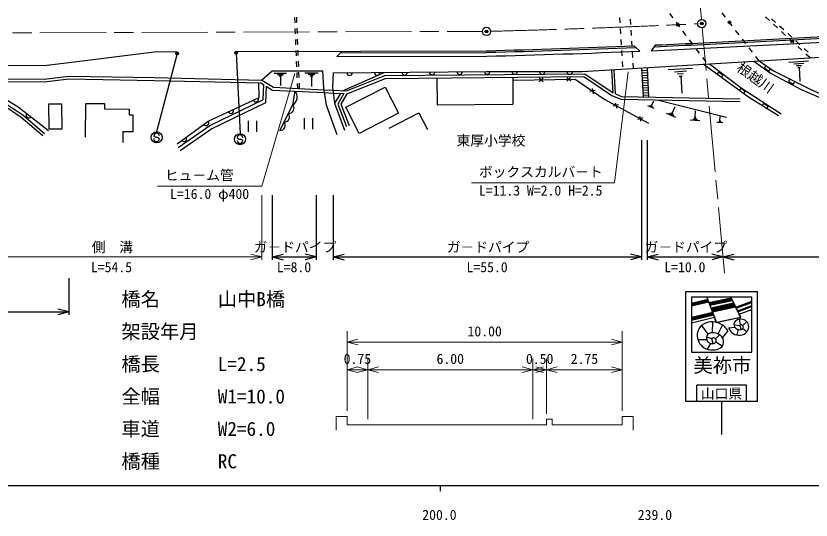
# Model space of a CAD drawing. Units: millimetres, scale not verified, with parts at other scales. Extents: x 40000 to 680000, y 20000 to 380000.
# Drawn here: x 190885 to 335382, y 198715 to 290312 of the extents above; entities that cross this region are included whole.
import ezdxf
from ezdxf.enums import TextEntityAlignment as Align

# ---------------------------------------------------------------- set-up
doc = ezdxf.new("R2010")
doc.units = ezdxf.units.MM
doc.header["$LTSCALE"] = 1000
doc.header["$PDMODE"] = 32
doc.header["$PDSIZE"] = 500
doc.linetypes.add('CHAIN', pattern=[18.5, 12, -1.5, 3.5, -1.5])
for name, color, linetype, lineweight in [('S-BGD', 7, 'Continuous', 25), ('S-BMK', 2, 'CHAIN', 13), ('S-BMK-SRVR', 3, 'Continuous', 25), ('S-STR-HTXT', 7, 'Continuous', 13), ('S-STR-STRC', 7, 'Continuous', 25), ('S-TTL-BAND', 7, 'Continuous', 25)]:
    doc.layers.add(name, color=color, linetype=linetype, lineweight=lineweight)
doc.layers.add('S-OTRS', color=6, linetype='Continuous')
doc.styles.add('ＭＳ ゴシック', font='')
doc.styles.get('ＭＳ ゴシック').set_extended_font_data('MS Gothic')

msp = doc.modelspace()

# ---------------------------------------------------------------- linework, layer by layer
at = {"layer": 'S-BGD'}
for p, q in [((309640, 290748), (310241, 289949)), ((319851, 290071), (319242, 290865)), ((241511, 290040), (241552, 289041)), ((241950, 289093), (241909, 290092)), ((300569, 290023), (300628, 289025)), ((302648, 288737), (302590, 289735)), ((310842, 289149), (311443, 288350)), ((321067, 288483), (320459, 289277)), ((327069, 290148), (327808, 289473)), ((328929, 289126), (328191, 289801)), ((241592, 288041), (241633, 287042)), ((242031, 287095), (241991, 288094)), ((300686, 288027), (300745, 287028)), ((302765, 286741), (302707, 287739)), ((312044, 287551), (312645, 286752)), ((315837, 285429), (367839, 288139)), ((315853, 285129), (368092, 287852)), ((315853, 285129), (367855, 287839)), ((322283, 286896), (321675, 287689)), ((328546, 288799), (329284, 288124)), ((330405, 287777), (329667, 288452)), ((315890, 284430), (368682, 287181)), ((315890, 284430), (367891, 287140)), ((330022, 287450), (330760, 286775)), ((331882, 286428), (331143, 287102)), ((241674, 286043), (241715, 285044)), ((242113, 285097), (242072, 286096)), ((300804, 286030), (300862, 285032)), ((302882, 284744), (302824, 285742)), ((303221, 284866), (304262, 283908)), ((307120, 285029), (306312, 283994)), ((313246, 285953), (313847, 285153)), ((323500, 285308), (322892, 286102)), ((331499, 286101), (332237, 285426)), ((333358, 285079), (332620, 285753)), ((332975, 284751), (333713, 284077)), ((200523, 281858), (216017, 283806)), ((216017, 283806), (220167, 283819)), ((230731, 283852), (276407, 283993)), ((241756, 284045), (241797, 283046)), ((242195, 283098), (242154, 284097)), ((250201, 283912), (249192, 282909)), ((249898, 283611), (276408, 283693)), ((300921, 284034), (300979, 283035)), ((302999, 282747), (302941, 283746)), ((314448, 284354), (315049, 283555)), ((324716, 283720), (324108, 284514)), ((334834, 283729), (334096, 284404)), ((334451, 283402), (335190, 282728)), ((196025, 281313), (200523, 281858)), ((241838, 282046), (241878, 281047)), ((242277, 281100), (242236, 282099)), ((249192, 282909), (276410, 282993)), ((301038, 282037), (301096, 281039)), ((315650, 282756), (316251, 281956)), ((324985, 282076), (328144, 279866)), ((325932, 282133), (325324, 282927)), ((331355, 281904), (334920, 282120)), ((181025, 281416), (196025, 281313)), ((237463, 280322), (246596, 280351)), ((246596, 280351), (246750, 277157)), ((299413, 276323), (299199, 280514)), ((299822, 276148), (299598, 280534)), ((303117, 280751), (303058, 281749)), ((304583, 280840), (304839, 275587)), ((304605, 280390), (305603, 280451)), ((305581, 280900), (305841, 275573)), ((309420, 280548), (313809, 280814)), ((316919, 281587), (322691, 277251)), ((327183, 281278), (326897, 280867)), ((326897, 280867), (327718, 280297)), ((327718, 280297), (328004, 280707)), ((332268, 281601), (334051, 281709)), ((332735, 281272), (333627, 281326)), ((332980, 280929), (333425, 280956)), ((333203, 280942), (333354, 278447)), ((181032, 278916), (196001, 278813)), ((235533, 278666), (237463, 280322)), ((237840, 279916), (240078, 279916)), ((238399, 279692), (239518, 279692)), ((238679, 279468), (239239, 279468)), ((238819, 279244), (239099, 279244)), ((238959, 279244), (238959, 277678)), ((241919, 280048), (241960, 279049)), ((242358, 279102), (242317, 280101)), ((243389, 279948), (245834, 279948)), ((244000, 279704), (245223, 279704)), ((244306, 279459), (244917, 279459)), ((244459, 279214), (244764, 279214)), ((244611, 279214), (244611, 277503)), ((248517, 279952), (248399, 277392)), ((250206, 276723), (257788, 280035)), ((250944, 276687), (257934, 279467)), ((251028, 276182), (258032, 278968)), ((257934, 279467), (294238, 279793)), ((258032, 278968), (294087, 279292)), ((267394, 279052), (267438, 274175)), ((281168, 279176), (281211, 274299)), ((285980, 279053), (286699, 278358)), ((286687, 279065), (285992, 278346)), ((290979, 279137), (291698, 278442)), ((291686, 279149), (290991, 278430)), ((294087, 279292), (299173, 275881)), ((294238, 279793), (299413, 276323)), ((304627, 279941), (305625, 280001)), ((304649, 279491), (305647, 279552)), ((304671, 279042), (305669, 279102)), ((310544, 280176), (312738, 280309)), ((311119, 279770), (312216, 279837)), ((311420, 279348), (311969, 279381)), ((311694, 279365), (311880, 276292)), ((318559, 280110), (318265, 279706)), ((319367, 279521), (318559, 280110)), ((319073, 279117), (319367, 279521)), ((328144, 279866), (333553, 276937)), ((181034, 278416), (196029, 278313)), ((196029, 278313), (200533, 278858)), ((200533, 278858), (216033, 278606)), ((216033, 278606), (235385, 278170)), ((235385, 278170), (235882, 277861)), ((235882, 277861), (235764, 275076)), ((236369, 277559), (236241, 274529)), ((242001, 278050), (242039, 277123)), ((242440, 277103), (242399, 278102)), ((304693, 278592), (305691, 278653)), ((304715, 278143), (305713, 278203)), ((304736, 277693), (305735, 277754)), ((331529, 278829), (331304, 278382)), ((331304, 278382), (332197, 277932)), ((332197, 277932), (332422, 278379)), ((246750, 277157), (247279, 274131)), ((246797, 276890), (248477, 276807)), ((246885, 276385), (248544, 276304)), ((248399, 277392), (248789, 274474)), ((248477, 276807), (250944, 276687)), ((248544, 276304), (250471, 276209)), ((249844, 276240), (248789, 274474)), ((250471, 276209), (249405, 274302)), ((251028, 276182), (249956, 274262)), ((250829, 273708), (257998, 277353)), ((257998, 277353), (260405, 272619)), ((296166, 276752), (295183, 276567)), ((295582, 277151), (295767, 276168)), ((299822, 276148), (300950, 275663)), ((304758, 277244), (305757, 277304)), ((304780, 276794), (305778, 276855)), ((304802, 276345), (305800, 276405)), ((322600, 277165), (322306, 276761)), ((323408, 276576), (322600, 277165)), ((322691, 277251), (329937, 272543)), ((323114, 276172), (323408, 276576)), ((333553, 276937), (342636, 272984)), ((226106, 270393), (235764, 275076)), ((299173, 275881), (299625, 275688)), ((299625, 275688), (300842, 275165)), ((300842, 275165), (322497, 274742)), ((300950, 275663), (322506, 275241)), ((304824, 275895), (305822, 275956)), ((306438, 274089), (306785, 274895)), ((307392, 275037), (320028, 271918)), ((196896, 274333), (199195, 274342)), ((196915, 269733), (196896, 274333)), ((199195, 274342), (199214, 269742)), ((203558, 268292), (203577, 274398)), ((203577, 274398), (206993, 274387)), ((206993, 274387), (206990, 273408)), ((206990, 273408), (211448, 273394)), ((211448, 273394), (211445, 272365)), ((236241, 274529), (226461, 269787)), ((247279, 274131), (249188, 268747)), ((248789, 274474), (250621, 269571)), ((249405, 274302), (250969, 270221)), ((249956, 274262), (251436, 270400)), ((253236, 268974), (250829, 273708)), ((267438, 274175), (281211, 274299)), ((300404, 274179), (299445, 273897)), ((299784, 274517), (300066, 273558)), ((306864, 273495), (305713, 273992)), ((306626, 273735), (306050, 273983)), ((306532, 273912), (306244, 274036)), ((306510, 274058), (306366, 274120)), ((310173, 272712), (310676, 273879)), ((326728, 274412), (326463, 273988)), ((327576, 273882), (326728, 274412)), ((327310, 273458), (327576, 273882)), ((211445, 272365), (212138, 272363)), ((212138, 272363), (212129, 269270)), ((243257, 271753), (243257, 269753)), ((244757, 271753), (244757, 269753)), ((260405, 272619), (253236, 268974)), ((258710, 269940), (264112, 272730)), ((264112, 272730), (265680, 269694)), ((304795, 271786), (303835, 271503)), ((304174, 272124), (304456, 271165)), ((310790, 271852), (309123, 272571)), ((310446, 272199), (309612, 272558)), ((310309, 272455), (309892, 272635)), ((310277, 272667), (310068, 272757)), ((314541, 271643), (314099, 271667)), ((314440, 271826), (314219, 271838)), ((314330, 271832), (314397, 273069)), ((318820, 271263), (318862, 272033)), ((220352, 266376), (226106, 270393)), ((233107, 271224), (233107, 269224)), ((234607, 271224), (234607, 269224)), ((315185, 271254), (313417, 271349)), ((314753, 271454), (313869, 271502)), ((319353, 270902), (318252, 270962)), ((319083, 271027), (318533, 271057)), ((318952, 271145), (318676, 271160)), ((318889, 271259), (318751, 271266)), ((199214, 269742), (196915, 269733)), ((210294, 269276), (210288, 267290)), ((212129, 269270), (210294, 269276)), ((226461, 269787), (220753, 265802))]:
    msp.add_line(p, q, dxfattribs=at)
for points in [[(293805, 280187), (362343, 284338), (347928, 275269)], [(325951, 282134), (328545, 280331), (335189, 276986), (343355, 273350)], [(329430, 272132), (323986, 275537), (315778, 281518)], [(196001, 278813), (200506, 279358), (216043, 279106), (235546, 278666)], [(248517, 279952), (276419, 280203), (293805, 280187)], [(182809, 277950), (186186, 276903), (188620, 275445), (191321, 273782), (196790, 269522)], [(220207, 267082), (225845, 271173), (235064, 275471), (235043, 278177)], [(235546, 278666), (237675, 277337), (246797, 276890)], [(236369, 277559), (237521, 276844), (246885, 276385)], [(281340, 278620), (292522, 278810), (297898, 275143), (305864, 270800)], [(238819, 269521), (241187, 274143), (241610, 276643)], [(187515, 274811), (191869, 271921), (195772, 268559)], [(188283, 274902), (192171, 272321), (196099, 268937)]]:
    msp.add_lwpolyline(points, dxfattribs=at)
for centre, radius, start, end in [((236593, 1920230), 1636721, 271.39388, 272.33305), ((236608, 1919912), 1636702, 272.46068, 272.77522), ((236593, 1920230), 1636721, 272.46965, 272.77514), ((236608, 1919912), 1636702, 271.39342, 272.34352), ((236641, 1919171), 1636660, 271.39237, 272.36793), ((236641, 1919171), 1636660, 272.43977, 272.7754), ((251516, 279979), 500, 180.51522, 0.51522), ((256516, 280024), 500, 180.51522, 0.51522), ((261516, 280069), 500, 180.51522, 0.51522), ((266516, 280114), 500, 180.51522, 0.51522), ((271516, 280159), 500, 180.51522, 0.51522), ((276515, 280203), 500, 179.94815, 359.94815), ((281515, 280198), 500, 179.94815, 359.94815), ((286515, 280193), 500, 179.94815, 359.94815), ((291515, 280189), 500, 179.94815, 359.94815), ((240374, 275567), 1640, 299.73731, 41.03885), ((234486, 275201), 500, 204.99359, 24.99359), ((229954, 273088), 500, 204.99359, 24.99359), ((240504, 273521), 924, 263.41854, 42.33109), ((193258, 272273), 500, 142.0831, 322.0831), ((239714, 271980), 924, 263.41854, 42.33109), ((225468, 270899), 500, 215.96552, 35.96552), ((238925, 270439), 924, 263.41854, 42.33109), ((221421, 267962), 500, 215.96552, 35.96552)]:
    msp.add_arc(centre, radius, start, end, dxfattribs=at)
for p in [(320558, 289148), (311171, 288713), (331936, 285722)]:
    msp.add_point(p, dxfattribs=at)
at = {"layer": 'S-BMK'}
for p, q in [((315454, 289661), (314009, 305597)), ((319635, 243549), (315589, 288167)), ((176757, 287184), (275646, 287491))]:
    msp.add_line(p, q, dxfattribs=at)
msp.add_arc((233084, 2019499), 1732547, 271.45729, 272.70245, dxfattribs=at)
at = {"layer": 'S-BMK-SRVR'}
for centre in [(315521, 288914), (276396, 287493)]:
    msp.add_circle(centre, 750, dxfattribs=at)
for p in [(315521, 288914), (276396, 287493)]:
    msp.add_point(p, dxfattribs=at)
at = {"layer": 'S-OTRS'}
for p in [(315521, 288914), (320558, 289148), (311171, 288713)]:
    msp.add_point(p, dxfattribs=at)
at = {"layer": 'S-STR-HTXT'}
for p, q in [((241543, 279863), (235587, 259393)), ((302116, 280178), (299644, 260002)), ((235587, 259393), (216587, 259393)), ((273644, 260002), (299644, 260002)), ((235546, 257729), (235546, 246026)), ((181032, 246526), (235546, 246526)), ((235546, 246526), (233546, 247026)), ((235546, 246526), (233546, 246026)), ((251063, 218543), (251063, 233043)), ((301063, 218543), (301063, 233043)), ((252995, 231561), (251063, 231043)), ((301063, 231043), (299131, 231561)), ((251063, 231043), (301063, 231043)), ((251063, 231043), (252995, 230526)), ((299131, 230526), (301063, 231043)), ((254813, 217043), (254813, 228043)), ((284813, 217043), (284813, 228043)), ((287313, 218043), (287313, 228043)), ((252995, 226561), (251063, 226043)), ((251063, 226043), (254813, 226043)), ((251063, 226043), (252995, 225526)), ((254813, 226043), (252881, 226561)), ((252881, 225526), (254813, 226043)), ((256745, 226561), (254813, 226043)), ((254813, 226043), (284813, 226043)), ((254813, 226043), (256745, 225526)), ((284813, 226043), (282881, 226561)), ((282881, 225526), (284813, 226043)), ((286745, 226561), (284813, 226043)), ((284813, 226043), (287313, 226043)), ((284813, 226043), (286745, 225526)), ((287313, 226043), (285381, 226561)), ((285381, 225526), (287313, 226043)), ((289245, 226561), (287313, 226043)), ((287313, 226043), (301063, 226043)), ((287313, 226043), (289245, 225526)), ((301063, 226043), (299131, 226561)), ((299131, 225526), (301063, 226043)), ((249063, 217543), (251063, 217543)), ((249063, 217543), (249063, 215043)), ((251063, 216043), (251063, 217543)), ((288313, 217043), (287313, 217043)), ((287313, 217043), (287313, 216043)), ((288313, 216043), (288313, 217043)), ((301063, 216043), (301063, 217543)), ((301063, 217543), (303063, 217543)), ((303063, 217543), (303063, 215043)), ((251063, 216043), (254813, 216043)), ((254813, 216043), (284813, 216043)), ((284813, 216043), (287313, 216043)), ((288313, 216043), (301063, 216043))]:
    msp.add_line(p, q, dxfattribs=at)
at = {"layer": 'S-STR-STRC'}
for p, q in [((220167, 283463), (216457, 269239)), ((230898, 283584), (231609, 268917)), ((215960, 268510), (216066, 268374)), ((216066, 268374), (216311, 268262)), ((216311, 268262), (216612, 268260)), ((216612, 268260), (216857, 268121)), ((216857, 268121), (216956, 268003)), ((231112, 268188), (231218, 268052)), ((231218, 268052), (231463, 267940)), ((231463, 267940), (231764, 267938)), ((231764, 267938), (232009, 267798)), ((232009, 267798), (232108, 267680)), ((304583, 267725), (304583, 246026)), ((305603, 267725), (305603, 246026)), ((237463, 257729), (237463, 246026)), ((245463, 257729), (245463, 246026)), ((248517, 257729), (248517, 246026)), ((237463, 246526), (239463, 247026)), ((237463, 246526), (245463, 246526)), ((237463, 246526), (239463, 246026)), ((245463, 246526), (243463, 247026)), ((245463, 246526), (243463, 246026)), ((248517, 246526), (250517, 247026)), ((248517, 246526), (304583, 246526)), ((248517, 246526), (250517, 246026)), ((304583, 246526), (302583, 247026)), ((304583, 246526), (302583, 246026)), ((305603, 246526), (307603, 247026)), ((305603, 246526), (319365, 246526)), ((305603, 246526), (307603, 246026)), ((319365, 246526), (317365, 247026)), ((319365, 246526), (317365, 246026)), ((319365, 246526), (321365, 247026)), ((319365, 246526), (413099, 246526)), ((319365, 246526), (321365, 246026)), ((200511, 242636), (200511, 236026)), ((312621, 220236), (312621, 240236)), ((312621, 240236), (325621, 240236)), ((325621, 220236), (325621, 240236)), ((313621, 239236), (313621, 229236)), ((324621, 239236), (313621, 239236)), ((316604, 238791), (313621, 238077)), ((316622, 238744), (313621, 238025)), ((316640, 238697), (313621, 237974)), ((316658, 238650), (313621, 237923)), ((316676, 238603), (313621, 237871)), ((316694, 238556), (313621, 237820)), ((316712, 238509), (313621, 237768)), ((316730, 238461), (313621, 237717)), ((316417, 239229), (318161, 234637)), ((316435, 239236), (318181, 234641)), ((316816, 238235), (320842, 239095)), ((316834, 238188), (320869, 239050)), ((316851, 238140), (320892, 239003)), ((316869, 238093), (320914, 238957)), ((316888, 238046), (320937, 238911)), ((316906, 237999), (320959, 238864)), ((316923, 237951), (320982, 238818)), ((316942, 237904), (321005, 238772)), ((316960, 237857), (321027, 238726)), ((316977, 237809), (321050, 238679)), ((316997, 237762), (321073, 238633)), ((322566, 235577), (320778, 239236)), ((322586, 235582), (320796, 239245)), ((321683, 237389), (324620, 238470)), ((324621, 229236), (324621, 239236)), ((200511, 236526), (198511, 237026)), ((316748, 238414), (313621, 237666)), ((316765, 238367), (313621, 237614)), ((316783, 238320), (313621, 237563)), ((317175, 237289), (321299, 238170)), ((317192, 237242), (321321, 238124)), ((317211, 237195), (321344, 238077)), ((317229, 237147), (321367, 238031)), ((317247, 237100), (321389, 237985)), ((317265, 237053), (321412, 237939)), ((317283, 237005), (321434, 237892)), ((317301, 236958), (321457, 237846)), ((317319, 236911), (321480, 237800)), ((317337, 236864), (321502, 237753)), ((317355, 236816), (321525, 237707)), ((317372, 236769), (321548, 237661)), ((317391, 236722), (321570, 237614)), ((317409, 236675), (321593, 237568)), ((317426, 236627), (321615, 237522)), ((317444, 236580), (321638, 237476)), ((317463, 236533), (321660, 237429)), ((321703, 237343), (324621, 238416)), ((321725, 237298), (324620, 238363)), ((321747, 237253), (324621, 238310)), ((321769, 237208), (324621, 238257)), ((321990, 236756), (324620, 237724)), ((322012, 236711), (324620, 237671)), ((322035, 236666), (324621, 237617)), ((322055, 236621), (324621, 237564)), ((322078, 236576), (324621, 237511)), ((322299, 236124), (324621, 236978)), ((146670, 236526), (200511, 236526)), ((200511, 236526), (198511, 236026)), ((317499, 236435), (313621, 235506)), ((317517, 236388), (313621, 235455)), ((317535, 236341), (313621, 235403)), ((317553, 236294), (313621, 235352)), ((317571, 236247), (313621, 235300)), ((317589, 236199), (313621, 235249)), ((317607, 236152), (313621, 235198)), ((317625, 236105), (313621, 235146)), ((317643, 236058), (313621, 235095)), ((317660, 236011), (313621, 235043)), ((317678, 235964), (313621, 234992)), ((318161, 234637), (322586, 235582)), ((318174, 234660), (322557, 235596)), ((322307, 236106), (324621, 236957)), ((317850, 235511), (313621, 234498)), ((317857, 235492), (313621, 234478)), ((317480, 232793), (317499, 234733)), ((318478, 232563), (319304, 234138)), ((322396, 233984), (321359, 234214)), ((322531, 234176), (322396, 235194)), ((322972, 234042), (323683, 234771)), ((316654, 232486), (315502, 234061)), ((320251, 233100), (319273, 231888)), ((320388, 233651), (321474, 233792)), ((322127, 233350), (321916, 232371)), ((322511, 233830), (322588, 233350)), ((322953, 233542), (323702, 232947)), ((316404, 231468), (314829, 231449)), ((317345, 231660), (316443, 231948)), ((317345, 231660), (317345, 231449)), ((317345, 231449), (317518, 230815)), ((317998, 231641), (318747, 232371)), ((317076, 230815), (316500, 229778)), ((318056, 231084), (319227, 230354)), ((313621, 229236), (324621, 229236)), ((323621, 223236), (314621, 223236)), ((314621, 220236), (314621, 223236)), ((323621, 220236), (323621, 223236)), ((325621, 220236), (312621, 220236)), ((319098, 220236), (319098, 214236))]:
    msp.add_line(p, q, dxfattribs=at)
for centre, radius in [((220167, 283463), 150), ((220167, 283463), 120), ((220167, 283463), 90), ((220167, 283463), 60), ((220167, 283463), 30), ((230898, 283584), 150), ((230898, 283584), 120), ((230898, 283584), 90), ((230898, 283584), 60), ((230898, 283584), 30), ((216457, 268239), 1000), ((231609, 267917), 1000)]:
    msp.add_circle(centre, radius, dxfattribs=at)
for centre, start, end in [((216460, 268507), 359.55488, 179.55488), ((216456, 268007), 179.55488, 359.55488), ((231608, 267684), 179.55488, 359.55488), ((231612, 268184), 359.55488, 179.55488)]:
    msp.add_arc(centre, 500, start, end, dxfattribs=at)
for points, knots in [([(320251, 233100), (319947, 233486), (319757, 233830), (319439, 234061), (319014, 234369), (318527, 234569), (317883, 234695), (317314, 234806), (316842, 234713), (316404, 234560), (315743, 234329), (315266, 233949), (314983, 233465), (314620, 232846), (314658, 232203), (314772, 231641), (314902, 230996), (315268, 230554), (315674, 230220), (316048, 229912), (316514, 229699), (317118, 229657), (317740, 229614), (318155, 229563), (318701, 229864), (319061, 230061), (319265, 230265), (319390, 230656), (319505, 231014), (319509, 231262), (319390, 231620), (319275, 231964), (319104, 232137), (318805, 232343), (318340, 232662), (317868, 232820), (317422, 232755), (317066, 232703), (316744, 232624), (316577, 232390), (316381, 232116), (316343, 231807), (316404, 231545), (316463, 231295), (316633, 231057), (316911, 230897), (317246, 230703), (317650, 230751), (317902, 230930), (318053, 231037), (318231, 231281), (318116, 231482), (318017, 231655), (317888, 231800), (317729, 231814), (317575, 231827), (317626, 231851), (317345, 231718)], [0, 0, 0, 0, 1, 1, 1, 2, 2, 2, 3, 3, 3, 4, 4, 4, 5, 5, 5, 6, 6, 6, 7, 7, 7, 8, 8, 8, 9, 9, 9, 10, 10, 10, 11, 11, 11, 12, 12, 12, 13, 13, 13, 14, 14, 14, 15, 15, 15, 16, 16, 16, 17, 17, 17, 18, 18, 18, 19, 19, 19, 19]), ([(320388, 233651), (320540, 233291), (320644, 233120), (320905, 232859), (321297, 232467), (321661, 232357), (322213, 232308), (322730, 232262), (323102, 232339), (323487, 232687), (323853, 233018), (324022, 233330), (324038, 233823), (324052, 234240), (323967, 234540), (323659, 234822), (323361, 235095), (323097, 235156), (322695, 235200), (322370, 235236), (322145, 235238), (321869, 235063), (321566, 234871), (321356, 234663), (321353, 234305), (321349, 233880), (321578, 233569), (321972, 233410), (322310, 233274), (322635, 233231), (322902, 233479), (323036, 233603), (323108, 233757), (323040, 233926), (322986, 234059), (322905, 234142), (322764, 234167), (322629, 234192), (322470, 234216), (322420, 234099), (322385, 234017), (322419, 233927), (322454, 233858)], [0, 0, 0, 0, 1, 1, 1, 2, 2, 2, 3, 3, 3, 4, 4, 4, 5, 5, 5, 6, 6, 6, 7, 7, 7, 8, 8, 8, 9, 9, 9, 10, 10, 10, 11, 11, 11, 12, 12, 12, 13, 13, 13, 14, 14, 14, 14])]:
    msp.add_open_spline(points, degree=3, knots=knots, dxfattribs=at)
for p in [(220167, 283463), (220167, 283463), (230898, 283584), (230898, 283584)]:
    msp.add_point(p, dxfattribs=at)
at = {"layer": 'S-TTL-BAND'}
for p, q in [((40000, 205000), (579000, 205000)), ((268000, 205000), (268000, 204000))]:
    msp.add_line(p, q, dxfattribs=at)

# ---------------------------------------------------------------- texts
at = {"layer": 'S-BGD', "style": 'ＭＳ ゴシック'}
msp.add_text('根越川', height=1833, rotation=324.462, dxfattribs=at).set_placement((324410, 277884), align=Align.BOTTOM_CENTER)
msp.add_text('東厚小学校', height=1833, dxfattribs=at).set_placement((277213, 266207), align=Align.BOTTOM_CENTER)
at = {"layer": 'S-STR-HTXT', "style": 'ＭＳ ゴシック'}
for s, height, p in [('ボックスカルバ－ト', 1833, (275019, 260502)), ('ヒュ－ム管', 1833, (217962, 259893)), ('橋名\u3000\u3000\u3000山中B橋', 2566, (210060, 236804)), ('架設年月\u3000', 2566, (210060, 230913)), ('橋長\u3000\u3000\u3000L=2.5', 2566, (210060, 225022)), ('全幅\u3000\u3000\u3000W1=10.0', 2566, (210060, 219131)), ('車道\u3000\u3000\u3000W2=6.0', 2566, (210060, 213240)), ('橋種\u3000\u3000\u3000RC', 2566, (210060, 207349))]:
    msp.add_text(s, height=height, dxfattribs=at).set_placement(p, align=Align.BOTTOM_LEFT)
msp.add_text('L=16.0 φ400', height=1833, dxfattribs=at).set_placement((226087, 258893), align=Align.TOP_CENTER)
msp.add_text('L=11.3 W=2.0 H=2.5', height=1833, dxfattribs=at).set_placement((275019, 259502), align=Align.TOP_LEFT)
for s, p in [('側\u3000溝', (208423, 246842)), ('10.00', (276063, 231543)), ('0.75', (252938, 226543)), ('6.00', (269813, 226543)), ('0.50', (286063, 226543)), ('2.75', (294188, 226543))]:
    msp.add_text(s, height=1833, dxfattribs=at).set_placement(p, align=Align.BOTTOM_CENTER)
at = {"layer": 'S-STR-STRC', "style": 'ＭＳ ゴシック'}
for p in [(241596, 246842), (276683, 246842), (312617, 246842)]:
    msp.add_text('ガ－ドパイプ', height=1833, dxfattribs=at).set_placement(p, align=Align.BOTTOM_CENTER)
for s, height, p in [('L=54.5', 1833, (208249, 244672)), ('L=8.0', 1833, (241422, 244672)), ('L=55.0', 1833, (276509, 244672)), ('L=10.0', 1833, (312443, 244672)), ('美祢市', 2566, (319267, 226829)), ('山口県', 1833, (319098, 221698))]:
    msp.add_text(s, height=height, dxfattribs=at).set_placement(p, align=Align.MIDDLE_CENTER)
at = {"layer": 'S-TTL-BAND', "style": 'ＭＳ ゴシック'}
for s, p in [('200.0', (267844, 198195)), ('239.0', (307000, 198195))]:
    msp.add_text(s, height=1833, dxfattribs=at).set_placement(p, align=Align.BOTTOM_CENTER)

doc.saveas('drawing.dxf')
